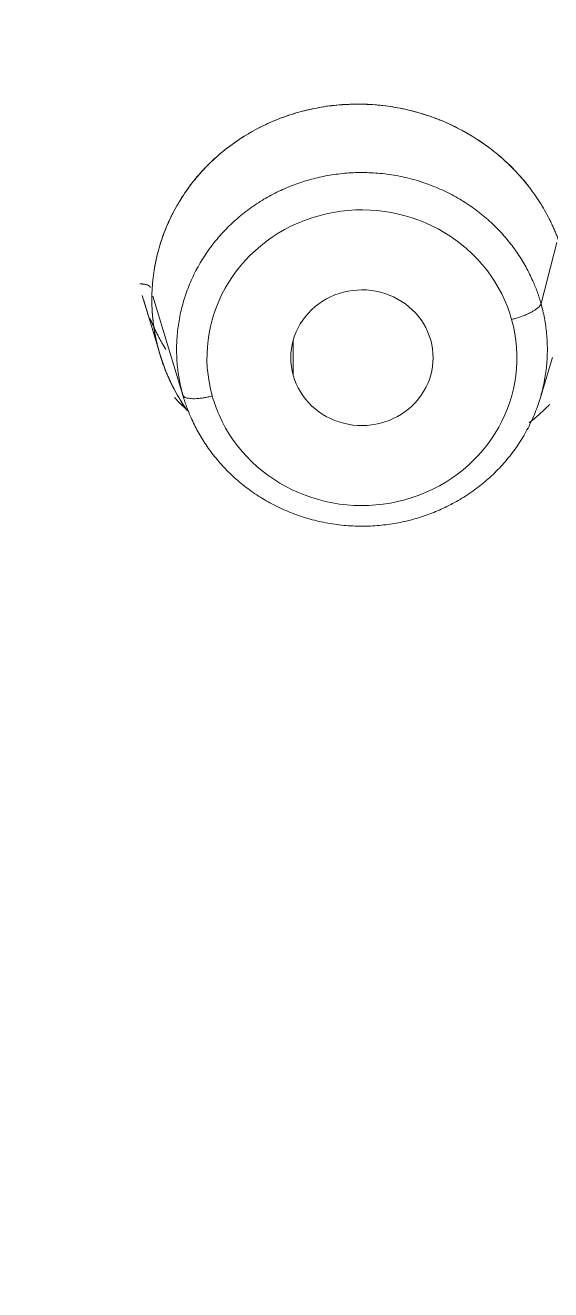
# Model space of a CAD drawing. Extents: x 5217 to 6345, y 0 to 827.
# Drawn here: x 5738.48 to 5743.65, y 479.79 to 492.23 of the extents above; entities that cross this region are included whole.
import ezdxf

# ---------------------------------------------------------------- set-up
doc = ezdxf.new("R2010")
doc.units = 0
doc.header["$LTSCALE"] = 30
doc.header["$MEASUREMENT"] = 0
doc.layers.add('1', color=7, linetype='CONTINUOUS')

msp = doc.modelspace()

# ---------------------------------------------------------------- linework, layer by layer
at = {"layer": '1', "color": 7, "linetype": 'Continuous', "lineweight": 13}
for p, q in [((5743.551, 489.487), (5743.708, 490.089)), ((5741.113, 489.128), (5741.113, 488.782))]:
    msp.add_line(p, q, dxfattribs=at)
at = {"layer": '1', "color": 7, "linetype": 'Continuous', "lineweight": 18}
for p, q in [((5739.626, 489.567), (5739.792, 489.02)), ((5739.792, 489.02), (5739.626, 489.567)), ((5739.626, 489.567), (5739.792, 489.02)), ((5739.792, 489.02), (5739.626, 489.567)), ((5739.638, 489.527), (5739.802, 488.983)), ((5739.638, 489.527), (5739.802, 488.983)), ((5739.732, 489.562), (5740.027, 488.587)), ((5739.732, 489.561), (5740.037, 488.555)), ((5743.541, 488.555), (5743.663, 488.956))]:
    msp.add_line(p, q, dxfattribs=at)
for centre, major_axis, start_param, end_param in [((5757.244, 496.519), (-59.628, 0), 0, 1.529457), ((5757.244, 496.519), (-59.628, 0), 0, 1.529457), ((5741.789, 488.955), (-0.7, 0), 3.403392, 6.544985), ((5741.789, 488.955), (-0.7, 0), 0.261799, 3.403392)]:
    msp.add_ellipse(centre, major_axis=major_axis, ratio=0.953717, start_param=start_param, end_param=end_param, dxfattribs=at)
at = {"layer": '1', "color": 7, "linetype": 'Continuous', "lineweight": 13}
for start_param, end_param in [(3.539518, 6.544985), (3.403392, 3.539518), (0.397925, 3.403392), (0.261799, 0.397925)]:
    msp.add_ellipse((5741.789, 488.955), major_axis=(-1.525, 0), ratio=0.953717, start_param=start_param, end_param=end_param, dxfattribs=at)
at = {"layer": '1', "color": 7, "linetype": 'Continuous', "lineweight": 18}
for points, knots in [([(5759.712, 439.668), (5760.292, 439.691), (5761.968, 439.78), (5764.735, 440.04), (5767.995, 440.52), (5771.222, 441.172), (5774.407, 441.992), (5777.54, 442.979), (5780.611, 444.129), (5783.61, 445.439), (5786.529, 446.905), (5789.359, 448.523), (5792.092, 450.287), (5794.718, 452.192), (5797.229, 454.232), (5799.619, 456.402), (5801.88, 458.694), (5804.005, 461.101), (5805.987, 463.617), (5807.821, 466.233), (5809.501, 468.942), (5811.021, 471.735), (5812.378, 474.604), (5813.566, 477.54), (5814.583, 480.534), (5815.426, 483.576), (5816.091, 486.659), (5816.577, 489.772), (5816.882, 492.905), (5817.005, 496.05), (5816.947, 499.196), (5816.706, 502.335), (5816.285, 505.456), (5815.684, 508.55), (5814.904, 511.608), (5813.949, 514.62), (5812.822, 517.578), (5811.525, 520.471), (5810.063, 523.292), (5808.44, 526.031), (5806.66, 528.681), (5804.731, 531.234), (5802.657, 533.681), (5800.444, 536.015), (5798.1, 538.229), (5795.631, 540.316), (5793.045, 542.27), (5790.35, 544.085), (5787.555, 545.755), (5784.667, 547.276), (5781.695, 548.643), (5778.649, 549.85), (5775.538, 550.896), (5772.371, 551.776), (5769.157, 552.489), (5765.908, 553.031), (5762.632, 553.401), (5759.34, 553.598), (5756.041, 553.622), (5752.746, 553.471), (5749.464, 553.148), (5746.207, 552.652), (5742.982, 551.986), (5739.802, 551.151), (5736.674, 550.149), (5733.609, 548.985), (5730.617, 547.661), (5727.705, 546.181), (5724.883, 544.551), (5722.16, 542.774), (5719.544, 540.857), (5717.043, 538.805), (5714.664, 536.624), (5712.415, 534.322), (5710.302, 531.904), (5708.333, 529.379), (5706.512, 526.755), (5704.847, 524.038), (5703.34, 521.238), (5701.998, 518.363), (5700.825, 515.422), (5699.823, 512.423), (5698.996, 509.377), (5698.347, 506.291), (5697.877, 503.176), (5697.588, 500.041), (5697.48, 496.896), (5697.555, 493.75), (5697.811, 490.612), (5698.249, 487.493), (5698.866, 484.402), (5699.661, 481.348), (5700.631, 478.34), (5701.774, 475.388), (5703.085, 472.5), (5704.562, 469.686), (5706.199, 466.954), (5707.991, 464.313), (5709.934, 461.769), (5712.021, 459.332), (5714.245, 457.008), (5716.601, 454.805), (5719.08, 452.73), (5721.676, 450.788), (5724.38, 448.985), (5727.184, 447.328), (5730.08, 445.82), (5733.058, 444.468), (5736.111, 443.274), (5739.227, 442.243), (5742.399, 441.377), (5745.616, 440.68), (5748.868, 440.153), (5751.926, 439.822), (5753.898, 439.702), (5754.776, 439.668)], [0, 0, 0, 0, 0.004702, 0.013606, 0.022511, 0.031416, 0.040321, 0.049226, 0.058131, 0.067035, 0.07594, 0.084844, 0.093748, 0.102652, 0.111556, 0.120459, 0.129362, 0.138265, 0.147168, 0.15607, 0.164972, 0.173874, 0.182775, 0.191676, 0.200577, 0.209478, 0.218378, 0.227279, 0.236179, 0.245079, 0.253978, 0.262878, 0.271778, 0.280678, 0.289578, 0.298478, 0.307379, 0.316279, 0.32518, 0.334081, 0.342982, 0.351884, 0.360785, 0.369687, 0.37859, 0.387493, 0.396396, 0.405299, 0.414202, 0.423106, 0.43201, 0.440914, 0.449818, 0.458723, 0.467628, 0.476532, 0.485437, 0.494342, 0.503247, 0.512152, 0.521057, 0.529962, 0.538867, 0.547772, 0.556677, 0.565582, 0.574486, 0.583391, 0.592295, 0.601199, 0.610103, 0.619007, 0.62791, 0.636813, 0.645716, 0.654619, 0.663521, 0.672423, 0.681325, 0.690226, 0.699127, 0.708028, 0.716929, 0.725829, 0.734729, 0.743629, 0.752529, 0.761429, 0.770329, 0.779229, 0.788129, 0.797029, 0.805929, 0.814829, 0.82373, 0.832631, 0.841532, 0.850433, 0.859334, 0.868236, 0.877138, 0.886041, 0.894944, 0.903847, 0.91275, 0.921653, 0.930557, 0.939461, 0.948365, 0.95727, 0.966174, 0.975079, 0.983983, 0.992888, 1, 1, 1, 1]), ([(5793.07, 451.033), (5793.622, 451.416), (5795.04, 452.443), (5797.228, 454.234), (5799.62, 456.401), (5801.88, 458.694), (5804.005, 461.101), (5805.987, 463.617), (5807.821, 466.233), (5809.501, 468.942), (5811.021, 471.735), (5812.378, 474.604), (5813.566, 477.54), (5814.583, 480.534), (5815.426, 483.576), (5816.091, 486.659), (5816.577, 489.772), (5816.882, 492.905), (5817.005, 496.05), (5816.947, 499.196), (5816.706, 502.335), (5816.285, 505.456), (5815.684, 508.55), (5814.904, 511.608), (5813.949, 514.62), (5812.822, 517.578), (5811.525, 520.471), (5810.063, 523.292), (5808.44, 526.031), (5806.66, 528.681), (5804.731, 531.234), (5802.657, 533.681), (5800.444, 536.015), (5798.1, 538.229), (5795.631, 540.316), (5793.045, 542.27), (5790.35, 544.085), (5787.555, 545.755), (5784.667, 547.276), (5781.695, 548.643), (5778.649, 549.85), (5775.538, 550.896), (5772.371, 551.776), (5769.157, 552.489), (5765.908, 553.031), (5762.632, 553.401), (5759.34, 553.598), (5756.041, 553.622), (5752.746, 553.471), (5749.464, 553.148), (5746.207, 552.652), (5742.982, 551.986), (5739.802, 551.151), (5736.674, 550.149), (5733.609, 548.985), (5730.617, 547.661), (5727.705, 546.181), (5724.883, 544.551), (5722.16, 542.774), (5719.544, 540.857), (5717.043, 538.805), (5714.664, 536.624), (5712.415, 534.322), (5710.302, 531.904), (5708.333, 529.379), (5706.512, 526.755), (5704.847, 524.038), (5703.34, 521.238), (5701.998, 518.363), (5700.825, 515.422), (5699.823, 512.423), (5698.996, 509.377), (5698.347, 506.291), (5697.877, 503.176), (5697.588, 500.041), (5697.48, 496.896), (5697.555, 493.75), (5697.811, 490.612), (5698.249, 487.493), (5698.866, 484.402), (5699.661, 481.348), (5700.631, 478.34), (5701.774, 475.388), (5703.085, 472.5), (5704.562, 469.686), (5706.199, 466.954), (5707.991, 464.313), (5709.934, 461.769), (5712.021, 459.332), (5714.246, 457.009), (5716.6, 454.804), (5719.085, 452.736), (5720.978, 451.284), (5722.066, 450.56), (5722.254, 450.437)], [0, 0, 0, 0, 0.006833, 0.017845, 0.028856, 0.039868, 0.050878, 0.061889, 0.072899, 0.083908, 0.094918, 0.105926, 0.116935, 0.127943, 0.138951, 0.149959, 0.160966, 0.171973, 0.18298, 0.193987, 0.204994, 0.216001, 0.227008, 0.238016, 0.249023, 0.26003, 0.271038, 0.282046, 0.293055, 0.304063, 0.315072, 0.326082, 0.337091, 0.348102, 0.359112, 0.370123, 0.381134, 0.392146, 0.403157, 0.414169, 0.425182, 0.436194, 0.447207, 0.45822, 0.469233, 0.480246, 0.491259, 0.502272, 0.513286, 0.524299, 0.535313, 0.546326, 0.557339, 0.568352, 0.579365, 0.590378, 0.601391, 0.612403, 0.623416, 0.634428, 0.645439, 0.656451, 0.667462, 0.678472, 0.689483, 0.700493, 0.711502, 0.722512, 0.73352, 0.744529, 0.755537, 0.766545, 0.777553, 0.78856, 0.799567, 0.810574, 0.821581, 0.832588, 0.843595, 0.854602, 0.865609, 0.876617, 0.887624, 0.898632, 0.90964, 0.920649, 0.931657, 0.942666, 0.953676, 0.964686, 0.975696, 0.986706, 0.997717, 1, 1, 1, 1]), ([(5743.768, 489.971), (5743.766, 489.978), (5743.762, 489.992), (5743.756, 490.013), (5743.749, 490.034), (5743.743, 490.055), (5743.736, 490.076), (5743.728, 490.096), (5743.721, 490.117), (5743.713, 490.138), (5743.705, 490.158), (5743.697, 490.179), (5743.688, 490.199), (5743.679, 490.22), (5743.67, 490.24), (5743.661, 490.26), (5743.652, 490.281), (5743.642, 490.301), (5743.621, 490.343), (5743.587, 490.406), (5743.537, 490.488), (5743.483, 490.569), (5743.409, 490.668), (5743.31, 490.784), (5743.179, 490.912), (5743.033, 491.031), (5742.829, 491.168), (5742.544, 491.311), (5742.176, 491.419), (5741.83, 491.456), (5741.562, 491.445), (5741.39, 491.422), (5741.271, 491.397), (5741.144, 491.366), (5740.984, 491.313), (5740.792, 491.229), (5740.601, 491.121), (5740.419, 490.988), (5740.261, 490.843), (5740.134, 490.698), (5740.022, 490.546), (5739.924, 490.377), (5739.841, 490.191), (5739.78, 490.004), (5739.747, 489.845), (5739.73, 489.716), (5739.723, 489.615), (5739.721, 489.513), (5739.723, 489.431), (5739.728, 489.367), (5739.733, 489.323), (5739.738, 489.279), (5739.744, 489.235), (5739.752, 489.191), (5739.76, 489.148), (5739.77, 489.105), (5739.78, 489.062), (5739.788, 489.034), (5739.792, 489.02)], [0, 0, 0, 0, 0.003515, 0.007034, 0.010559, 0.014089, 0.017625, 0.021166, 0.024712, 0.028263, 0.031819, 0.035381, 0.038948, 0.04252, 0.046097, 0.04968, 0.053268, 0.056861, 0.060459, 0.075863, 0.091255, 0.106635, 0.122004, 0.150175, 0.178923, 0.208562, 0.238413, 0.293761, 0.356696, 0.415096, 0.454691, 0.480951, 0.496013, 0.511109, 0.542492, 0.574501, 0.609916, 0.646232, 0.681978, 0.712199, 0.739388, 0.773306, 0.80671, 0.838592, 0.869393, 0.885902, 0.902415, 0.91893, 0.935448, 0.942719, 0.949965, 0.957186, 0.964383, 0.971556, 0.978703, 0.985827, 0.992926, 1, 1, 1, 1]), ([(5743.423, 490.648), (5743.387, 490.694), (5743.309, 490.784), (5743.179, 490.912), (5743.033, 491.031), (5742.829, 491.168), (5742.544, 491.311), (5742.176, 491.419), (5741.83, 491.456), (5741.562, 491.445), (5741.39, 491.422), (5741.271, 491.397), (5741.144, 491.366), (5740.984, 491.313), (5740.792, 491.229), (5740.601, 491.121), (5740.419, 490.988), (5740.261, 490.843), (5740.134, 490.698), (5740.022, 490.546), (5739.924, 490.377), (5739.841, 490.191), (5739.78, 490.004), (5739.747, 489.845), (5739.73, 489.716), (5739.723, 489.615), (5739.721, 489.513), (5739.723, 489.431), (5739.728, 489.367), (5739.733, 489.323), (5739.738, 489.279), (5739.744, 489.235), (5739.752, 489.191), (5739.76, 489.148), (5739.77, 489.105), (5739.78, 489.062), (5739.788, 489.034), (5739.792, 489.02)], [0, 0, 0, 0, 0.031591, 0.064349, 0.098124, 0.132141, 0.195212, 0.26693, 0.333478, 0.378599, 0.408523, 0.425686, 0.442889, 0.478651, 0.515127, 0.555484, 0.596867, 0.637601, 0.672039, 0.703022, 0.741673, 0.779738, 0.816069, 0.851168, 0.869981, 0.888798, 0.907618, 0.926441, 0.934726, 0.942983, 0.951212, 0.959413, 0.967586, 0.975732, 0.983849, 0.991939, 1, 1, 1, 1]), ([(5739.792, 489.02), (5739.79, 489.027), (5739.786, 489.042), (5739.78, 489.064), (5739.774, 489.085), (5739.769, 489.107), (5739.764, 489.129), (5739.76, 489.151), (5739.755, 489.173), (5739.751, 489.195), (5739.747, 489.217), (5739.744, 489.239), (5739.741, 489.261), (5739.737, 489.283), (5739.735, 489.305), (5739.732, 489.327), (5739.73, 489.35), (5739.728, 489.372), (5739.726, 489.394), (5739.723, 489.443), (5739.721, 489.517), (5739.723, 489.617), (5739.73, 489.717), (5739.748, 489.849), (5739.783, 490.012), (5739.845, 490.202), (5739.928, 490.385), (5740.03, 490.557), (5740.149, 490.719), (5740.286, 490.868), (5740.438, 491.002), (5740.604, 491.121), (5740.782, 491.224), (5740.97, 491.308), (5741.165, 491.373), (5741.365, 491.419), (5741.567, 491.446), (5741.769, 491.453), (5741.969, 491.442), (5742.164, 491.412), (5742.353, 491.367), (5742.535, 491.305), (5742.709, 491.228), (5742.874, 491.137), (5743.029, 491.033), (5743.174, 490.916), (5743.306, 490.788), (5743.386, 490.695), (5743.423, 490.648)], [0, 0, 0, 0, 0.004137, 0.008272, 0.012405, 0.016537, 0.020667, 0.024796, 0.028925, 0.033054, 0.037182, 0.041312, 0.045442, 0.049574, 0.053708, 0.057843, 0.061981, 0.066122, 0.070266, 0.074414, 0.093008, 0.11158, 0.130165, 0.148799, 0.185996, 0.223023, 0.259995, 0.296912, 0.333875, 0.370636, 0.407723, 0.44442, 0.481531, 0.518231, 0.554959, 0.591335, 0.62748, 0.663065, 0.698183, 0.732969, 0.76717, 0.801017, 0.834514, 0.867879, 0.901082, 0.934212, 0.967472, 1, 1, 1, 1]), ([(5739.792, 489.02), (5739.79, 489.027), (5739.786, 489.042), (5739.78, 489.064), (5739.774, 489.085), (5739.769, 489.107), (5739.764, 489.129), (5739.76, 489.151), (5739.755, 489.173), (5739.751, 489.195), (5739.747, 489.217), (5739.744, 489.239), (5739.741, 489.261), (5739.737, 489.283), (5739.735, 489.305), (5739.732, 489.327), (5739.73, 489.35), (5739.728, 489.372), (5739.726, 489.394), (5739.723, 489.443), (5739.721, 489.517), (5739.723, 489.617), (5739.73, 489.717), (5739.748, 489.849), (5739.783, 490.012), (5739.845, 490.202), (5739.928, 490.385), (5740.03, 490.557), (5740.149, 490.719), (5740.286, 490.868), (5740.438, 491.002), (5740.604, 491.121), (5740.782, 491.224), (5740.97, 491.308), (5741.165, 491.373), (5741.365, 491.419), (5741.567, 491.446), (5741.769, 491.453), (5741.969, 491.442), (5742.164, 491.412), (5742.353, 491.367), (5742.535, 491.305), (5742.709, 491.228), (5742.874, 491.137), (5743.029, 491.033), (5743.174, 490.916), (5743.306, 490.788), (5743.386, 490.695), (5743.423, 490.648)], [0, 0, 0, 0, 0.004137, 0.008272, 0.012405, 0.016537, 0.020667, 0.024796, 0.028925, 0.033054, 0.037182, 0.041312, 0.045442, 0.049574, 0.053708, 0.057843, 0.061981, 0.066122, 0.070266, 0.074414, 0.093008, 0.11158, 0.130165, 0.148799, 0.185996, 0.223023, 0.259995, 0.296912, 0.333875, 0.370636, 0.407723, 0.44442, 0.481531, 0.518231, 0.554959, 0.591335, 0.62748, 0.663065, 0.698183, 0.732969, 0.76717, 0.801017, 0.834514, 0.867879, 0.901082, 0.934212, 0.967472, 1, 1, 1, 1]), ([(5739.846, 489.058), (5739.841, 489.067), (5739.817, 489.106), (5739.789, 489.159), (5739.76, 489.216), (5739.742, 489.254), (5739.725, 489.292), (5739.712, 489.322), (5739.705, 489.339), (5739.703, 489.343)], [0, 0, 0, 0, 0.095071, 0.428183, 0.560512, 0.6927, 0.824747, 0.956653, 1, 1, 1, 1]), ([(5739.846, 489.058), (5739.841, 489.067), (5739.817, 489.106), (5739.789, 489.159), (5739.76, 489.216), (5739.742, 489.254), (5739.725, 489.292), (5739.712, 489.322), (5739.705, 489.339), (5739.703, 489.343)], [0, 0, 0, 0, 0.095071, 0.428183, 0.560512, 0.6927, 0.824747, 0.956653, 1, 1, 1, 1]), ([(5739.705, 489.337), (5739.709, 489.329), (5739.716, 489.311), (5739.728, 489.284), (5739.742, 489.254), (5739.756, 489.224), (5739.771, 489.194), (5739.787, 489.163), (5739.804, 489.131), (5739.821, 489.1), (5739.84, 489.067), (5739.853, 489.046), (5739.859, 489.035)], [0, 0, 0, 0, 0.07787, 0.170997, 0.26652, 0.364438, 0.464753, 0.567464, 0.672572, 0.780076, 0.889976, 1, 1, 1, 1]), ([(5739.705, 489.337), (5739.709, 489.329), (5739.716, 489.311), (5739.728, 489.284), (5739.742, 489.254), (5739.756, 489.224), (5739.771, 489.194), (5739.787, 489.163), (5739.804, 489.131), (5739.821, 489.1), (5739.84, 489.067), (5739.853, 489.046), (5739.859, 489.035)], [0, 0, 0, 0, 0.07787, 0.170997, 0.26652, 0.364438, 0.464753, 0.567464, 0.672571, 0.780076, 0.889976, 1, 1, 1, 1]), ([(5739.792, 489.02), (5739.794, 489.013), (5739.797, 488.999), (5739.804, 488.979), (5739.81, 488.958), (5739.817, 488.937), (5739.824, 488.916), (5739.831, 488.896), (5739.839, 488.875), (5739.846, 488.855), (5739.854, 488.834), (5739.863, 488.813), (5739.871, 488.793), (5739.88, 488.773), (5739.889, 488.752), (5739.898, 488.732), (5739.908, 488.712), (5739.917, 488.692), (5739.927, 488.672), (5739.95, 488.628), (5739.987, 488.562), (5740.031, 488.49), (5740.059, 488.449), (5740.068, 488.436)], [0, 0, 0, 0, 0.033598, 0.067255, 0.10097, 0.134744, 0.168576, 0.202468, 0.236418, 0.270426, 0.304493, 0.338619, 0.372803, 0.407046, 0.441348, 0.475708, 0.510127, 0.544604, 0.57914, 0.613735, 0.770703, 0.927692, 1, 1, 1, 1]), ([(5740.068, 488.436), (5740.06, 488.448), (5740.032, 488.489), (5739.988, 488.559), (5739.949, 488.63), (5739.921, 488.684), (5739.904, 488.72), (5739.887, 488.757), (5739.871, 488.794), (5739.856, 488.831), (5739.841, 488.868), (5739.828, 488.906), (5739.815, 488.944), (5739.803, 488.982), (5739.795, 489.007), (5739.792, 489.02)], [0, 0, 0, 0, 0.070086, 0.225205, 0.380432, 0.442492, 0.504483, 0.566422, 0.628327, 0.690215, 0.752102, 0.814008, 0.875947, 0.937939, 1, 1, 1, 1]), ([(5739.792, 489.02), (5739.794, 489.013), (5739.797, 488.999), (5739.804, 488.979), (5739.81, 488.958), (5739.817, 488.937), (5739.824, 488.916), (5739.831, 488.896), (5739.839, 488.875), (5739.846, 488.855), (5739.854, 488.834), (5739.863, 488.813), (5739.871, 488.793), (5739.88, 488.773), (5739.889, 488.752), (5739.898, 488.732), (5739.908, 488.712), (5739.917, 488.692), (5739.927, 488.672), (5739.95, 488.628), (5739.987, 488.562), (5740.031, 488.49), (5740.059, 488.449), (5740.068, 488.436)], [0, 0, 0, 0, 0.033598, 0.067255, 0.10097, 0.134744, 0.168576, 0.202468, 0.236418, 0.270426, 0.304493, 0.338619, 0.372803, 0.407046, 0.441348, 0.475708, 0.510127, 0.544604, 0.57914, 0.613735, 0.770703, 0.927692, 1, 1, 1, 1]), ([(5740.069, 488.436), (5740.06, 488.448), (5740.032, 488.489), (5739.988, 488.559), (5739.949, 488.63), (5739.921, 488.684), (5739.904, 488.72), (5739.887, 488.757), (5739.871, 488.794), (5739.856, 488.831), (5739.841, 488.868), (5739.828, 488.906), (5739.815, 488.944), (5739.803, 488.982), (5739.795, 489.007), (5739.792, 489.02)], [0, 0, 0, 0, 0.070503, 0.225552, 0.38071, 0.442742, 0.504705, 0.566617, 0.628494, 0.690354, 0.752214, 0.814091, 0.876003, 0.937967, 1, 1, 1, 1]), ([(5740.086, 488.425), (5740.067, 488.442), (5740.038, 488.469), (5740.01, 488.496), (5740, 488.506)], [0, 0, 0, 0, 0.646048, 1, 1, 1, 1]), ([(5740.086, 488.425), (5740.067, 488.442), (5740.038, 488.469), (5740.01, 488.496), (5740, 488.506)], [0, 0, 0, 0, 0.646048, 1, 1, 1, 1]), ([(5743.437, 488.317), (5743.442, 488.321), (5743.473, 488.346), (5743.529, 488.393), (5743.59, 488.45), (5743.626, 488.485), (5743.638, 488.496)], [0, 0, 0, 0, 0.06987, 0.442994, 0.813343, 1, 1, 1, 1]), ([(5743.437, 488.317), (5743.442, 488.321), (5743.473, 488.346), (5743.529, 488.393), (5743.59, 488.45), (5743.626, 488.485), (5743.638, 488.496)], [0, 0, 0, 0, 0.06987, 0.442994, 0.813343, 1, 1, 1, 1]), ([(5743.51, 488.377), (5743.489, 488.36), (5743.464, 488.338), (5743.438, 488.318), (5743.433, 488.314)], [0, 0, 0, 0, 0.82233, 1, 1, 1, 1]), ([(5743.51, 488.377), (5743.489, 488.36), (5743.464, 488.338), (5743.438, 488.318), (5743.433, 488.314)], [0, 0, 0, 0, 0.82233, 1, 1, 1, 1])]:
    msp.add_open_spline(points, degree=3, knots=knots, dxfattribs=at)
for points, weights in [([(5697.616, 496.519), (5697.616, 441.954), (5754.78, 439.699)], [1, 0.715597051235, 0.983511684925]), ([(5697.616, 496.519), (5697.616, 441.954), (5754.78, 439.699)], [1, 0.715597051235, 0.983511684925]), ([(5743.47, 489.711), (5743.519, 489.602), (5743.551, 489.487)], [1, 0.997684611978, 1]), ([(5740.108, 488.363), (5740.059, 488.472), (5740.027, 488.587)], [1, 0.997684613039, 1])]:
    msp.add_rational_spline(points, weights, degree=2, dxfattribs=at)
for points, weights in [([(5740.027, 488.587), (5739.586, 490.157), (5741.198, 490.683), (5742.81, 491.209), (5743.47, 489.711)], [1, 0.730756590188, 1, 0.730756590188, 1]), ([(5743.551, 489.487), (5743.992, 487.918), (5742.38, 487.391), (5740.768, 486.865), (5740.108, 488.363)], [1, 0.730756595522, 1, 0.730756595522, 1])]:
    msp.add_rational_spline(points, weights, degree=2, knots=[0, 0, 0, 0.5, 0.5, 1, 1, 1], dxfattribs=at)
at = {"layer": '1', "color": 7, "linetype": 'Continuous', "lineweight": 13}
for points, weights, degree in [([(5739.706, 489.646), (5739.7, 489.668), (5739.665, 489.681), (5739.602, 489.681)], [1.16097815354, 1.04956877532, 0.995987350534, 1.00023387918], 3), ([(5743.262, 489.331), (5743.528, 489.399), (5743.551, 489.487)], [1, 0.737277336806, 1], 2), ([(5740.316, 488.578), (5740.05, 488.511), (5740.027, 488.587)], [1, 0.737277336798, 1], 2)]:
    msp.add_rational_spline(points, weights, degree=degree, dxfattribs=at)
at = {"layer": '1', "color": 7, "linetype": 'Continuous', "lineweight": 18}
msp.add_open_spline([(5739.944, 488.562), (5739.986, 488.519), (5740.028, 488.477), (5740.073, 488.437)], degree=3, dxfattribs=at)
msp.add_open_spline([(5739.944, 488.562), (5739.986, 488.519), (5740.028, 488.477), (5740.073, 488.437)], degree=3, dxfattribs=at)

doc.saveas('drawing.dxf')
